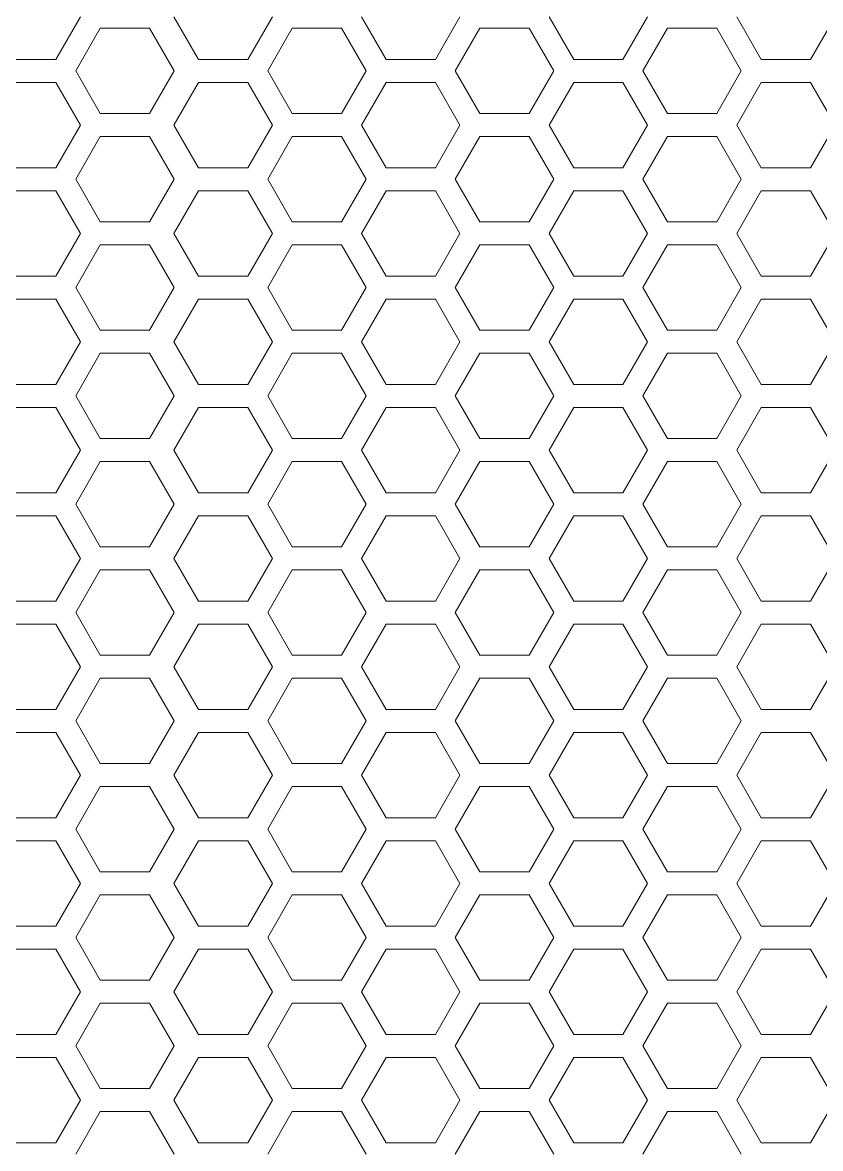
# Model space of a CAD drawing. Header units: millimetres. Extents: x 0 to 140, y -17 to 195.
# Drawn here: x 64.68 to 69.1, y 118.76 to 124.99 of the extents above; entities that cross this region are included whole.
import ezdxf

# ---------------------------------------------------------------- set-up
doc = ezdxf.new("R2010")
doc.units = ezdxf.units.MM
doc.layers.add('4203-42785_1_0', color=7, linetype='Continuous')

# ---------------------------------------------------------------- blocks, each defined once
blk = doc.blocks.new('a')
at = {"layer": '4203-42785_1_0', "color": 0, "linetype": 'ByBlock', "lineweight": 9}
for p, q in [((1506.8194, 442.0786), (1506.9262, 441.8937)), ((1507.1396, 441.8937), (1507.2464, 442.0786)), ((1507.6327, 442.0786), (1507.7395, 441.8937)), ((1507.9529, 441.8937), (1508.0596, 442.0786)), ((1508.446, 442.0786), (1508.5527, 441.8937)), ((1508.7661, 441.8937), (1508.8728, 442.0786)), ((1509.2593, 442.0786), (1509.366, 441.8937)), ((1509.5794, 441.8937), (1509.6862, 442.0786)), ((1516.0855, 441.8937), (1516.1923, 442.0786)), ((1507.3328, 442.0287), (1507.2261, 441.8438)), ((1507.5463, 442.0287), (1507.3328, 442.0287)), ((1507.653, 441.8438), (1507.5463, 442.0287)), ((1508.1461, 442.0287), (1508.0394, 441.8438)), ((1508.3595, 442.0287), (1508.1461, 442.0287)), ((1508.4662, 441.8438), (1508.3595, 442.0287)), ((1508.9594, 442.0287), (1508.8527, 441.8438)), ((1509.1728, 442.0287), (1508.9594, 442.0287)), ((1509.2795, 441.8438), (1509.1728, 442.0287)), ((1516.2788, 442.0287), (1516.1721, 441.8438)), ((1516.4922, 442.0287), (1516.2788, 442.0287)), ((1516.5989, 441.8438), (1516.4922, 442.0287)), ((1506.9262, 441.8937), (1507.1396, 441.8937)), ((1507.7395, 441.8937), (1507.9529, 441.8937)), ((1508.5527, 441.8937), (1508.7661, 441.8937)), ((1509.366, 441.8937), (1509.5794, 441.8937)), ((1515.8721, 441.8937), (1516.0855, 441.8937)), ((1507.2261, 441.8438), (1507.3328, 441.659)), ((1507.5463, 441.659), (1507.653, 441.8438)), ((1508.0394, 441.8438), (1508.1461, 441.659)), ((1508.3595, 441.659), (1508.4662, 441.8438)), ((1508.8527, 441.8438), (1508.9594, 441.659)), ((1509.1728, 441.659), (1509.2795, 441.8438)), ((1516.1721, 441.8438), (1516.2788, 441.659)), ((1516.4922, 441.659), (1516.5989, 441.8438)), ((1506.9262, 441.7939), (1506.8194, 441.6091)), ((1507.1396, 441.7939), (1506.9262, 441.7939)), ((1507.2464, 441.6091), (1507.1396, 441.7939)), ((1507.7395, 441.7939), (1507.6327, 441.6091)), ((1507.9529, 441.7939), (1507.7395, 441.7939)), ((1508.0596, 441.6091), (1507.9529, 441.7939)), ((1508.5527, 441.7939), (1508.446, 441.6091)), ((1508.7661, 441.7939), (1508.5527, 441.7939)), ((1508.8728, 441.6091), (1508.7661, 441.7939)), ((1509.366, 441.7939), (1509.2593, 441.6091)), ((1509.5794, 441.7939), (1509.366, 441.7939)), ((1509.6862, 441.6091), (1509.5794, 441.7939)), ((1516.0855, 441.7939), (1515.8721, 441.7939)), ((1516.1923, 441.6091), (1516.0855, 441.7939)), ((1507.3328, 441.659), (1507.5463, 441.659)), ((1508.1461, 441.659), (1508.3595, 441.659)), ((1508.9594, 441.659), (1509.1728, 441.659)), ((1516.2788, 441.659), (1516.4922, 441.659)), ((1506.8194, 441.6091), (1506.9262, 441.4242)), ((1507.1396, 441.4242), (1507.2464, 441.6091)), ((1507.6327, 441.6091), (1507.7395, 441.4242)), ((1507.9529, 441.4242), (1508.0596, 441.6091)), ((1508.446, 441.6091), (1508.5527, 441.4242)), ((1508.7661, 441.4242), (1508.8728, 441.6091)), ((1509.2593, 441.6091), (1509.366, 441.4242)), ((1509.5794, 441.4242), (1509.6862, 441.6091)), ((1516.0855, 441.4242), (1516.1923, 441.6091)), ((1507.3328, 441.5591), (1507.2261, 441.3743)), ((1507.5463, 441.5591), (1507.3328, 441.5591)), ((1507.653, 441.3743), (1507.5463, 441.5591)), ((1508.1461, 441.5591), (1508.0394, 441.3743)), ((1508.3595, 441.5591), (1508.1461, 441.5591)), ((1508.4662, 441.3743), (1508.3595, 441.5591)), ((1508.9594, 441.5591), (1508.8527, 441.3743)), ((1509.1728, 441.5591), (1508.9594, 441.5591)), ((1509.2795, 441.3743), (1509.1728, 441.5591)), ((1516.2788, 441.5591), (1516.1721, 441.3743)), ((1516.4922, 441.5591), (1516.2788, 441.5591)), ((1516.5989, 441.3743), (1516.4922, 441.5591)), ((1506.9262, 441.4242), (1507.1396, 441.4242)), ((1507.7395, 441.4242), (1507.9529, 441.4242)), ((1508.5527, 441.4242), (1508.7661, 441.4242)), ((1509.366, 441.4242), (1509.5794, 441.4242)), ((1515.8721, 441.4242), (1516.0855, 441.4242)), ((1507.2261, 441.3743), (1507.3328, 441.1894)), ((1507.5463, 441.1894), (1507.653, 441.3743)), ((1508.0394, 441.3743), (1508.1461, 441.1894)), ((1508.3595, 441.1894), (1508.4662, 441.3743)), ((1508.8527, 441.3743), (1508.9594, 441.1894)), ((1509.1728, 441.1894), (1509.2795, 441.3743)), ((1516.1721, 441.3743), (1516.2788, 441.1894)), ((1516.4922, 441.1894), (1516.5989, 441.3743)), ((1506.9262, 441.3244), (1506.8194, 441.1395)), ((1507.1396, 441.3244), (1506.9262, 441.3244)), ((1507.2464, 441.1395), (1507.1396, 441.3244)), ((1507.7395, 441.3244), (1507.6327, 441.1395)), ((1507.9529, 441.3244), (1507.7395, 441.3244)), ((1508.0596, 441.1395), (1507.9529, 441.3244)), ((1508.5527, 441.3244), (1508.446, 441.1395)), ((1508.7661, 441.3244), (1508.5527, 441.3244)), ((1508.8728, 441.1395), (1508.7661, 441.3244)), ((1509.366, 441.3244), (1509.2593, 441.1395)), ((1509.5794, 441.3244), (1509.366, 441.3244)), ((1509.6862, 441.1395), (1509.5794, 441.3244)), ((1516.0855, 441.3244), (1515.8721, 441.3244)), ((1516.1923, 441.1395), (1516.0855, 441.3244)), ((1507.3328, 441.1894), (1507.5463, 441.1894)), ((1508.1461, 441.1894), (1508.3595, 441.1894)), ((1508.9594, 441.1894), (1509.1728, 441.1894)), ((1516.2788, 441.1894), (1516.4922, 441.1894)), ((1506.8194, 441.1395), (1506.9262, 440.9546)), ((1507.1396, 440.9546), (1507.2464, 441.1395)), ((1507.6327, 441.1395), (1507.7395, 440.9546)), ((1507.9529, 440.9546), (1508.0596, 441.1395)), ((1508.446, 441.1395), (1508.5527, 440.9546)), ((1508.7661, 440.9546), (1508.8728, 441.1395)), ((1509.2593, 441.1395), (1509.366, 440.9546)), ((1509.5794, 440.9546), (1509.6862, 441.1395)), ((1516.0855, 440.9546), (1516.1923, 441.1395)), ((1507.3328, 441.0896), (1507.2261, 440.9047)), ((1507.5463, 441.0896), (1507.3328, 441.0896)), ((1507.653, 440.9047), (1507.5463, 441.0896)), ((1508.1461, 441.0896), (1508.0394, 440.9047)), ((1508.3595, 441.0896), (1508.1461, 441.0896)), ((1508.4662, 440.9047), (1508.3595, 441.0896)), ((1508.9594, 441.0896), (1508.8527, 440.9047)), ((1509.1728, 441.0896), (1508.9594, 441.0896)), ((1509.2795, 440.9047), (1509.1728, 441.0896)), ((1516.2788, 441.0896), (1516.1721, 440.9047)), ((1516.4922, 441.0896), (1516.2788, 441.0896)), ((1516.5989, 440.9047), (1516.4922, 441.0896)), ((1506.9262, 440.9546), (1507.1396, 440.9546)), ((1507.7395, 440.9546), (1507.9529, 440.9546)), ((1508.5527, 440.9546), (1508.7661, 440.9546)), ((1509.366, 440.9546), (1509.5794, 440.9546)), ((1515.8721, 440.9546), (1516.0855, 440.9546)), ((1507.2261, 440.9047), (1507.3328, 440.7199)), ((1507.5463, 440.7199), (1507.653, 440.9047)), ((1508.0394, 440.9047), (1508.1461, 440.7199)), ((1508.3595, 440.7199), (1508.4662, 440.9047)), ((1508.8527, 440.9047), (1508.9594, 440.7199)), ((1509.1728, 440.7199), (1509.2795, 440.9047)), ((1516.1721, 440.9047), (1516.2788, 440.7199)), ((1516.4922, 440.7199), (1516.5989, 440.9047)), ((1506.9262, 440.8548), (1506.8194, 440.67)), ((1507.1396, 440.8548), (1506.9262, 440.8548)), ((1507.2464, 440.67), (1507.1396, 440.8548)), ((1507.7395, 440.8548), (1507.6327, 440.67)), ((1507.9529, 440.8548), (1507.7395, 440.8548)), ((1508.0596, 440.67), (1507.9529, 440.8548)), ((1508.5527, 440.8548), (1508.446, 440.67)), ((1508.7661, 440.8548), (1508.5527, 440.8548)), ((1508.8728, 440.67), (1508.7661, 440.8548)), ((1509.366, 440.8548), (1509.2593, 440.67)), ((1509.5794, 440.8548), (1509.366, 440.8548)), ((1509.6862, 440.67), (1509.5794, 440.8548)), ((1516.0855, 440.8548), (1515.8721, 440.8548)), ((1516.1923, 440.67), (1516.0855, 440.8548)), ((1507.3328, 440.7199), (1507.5463, 440.7199)), ((1508.1461, 440.7199), (1508.3595, 440.7199)), ((1508.9594, 440.7199), (1509.1728, 440.7199)), ((1516.2788, 440.7199), (1516.4922, 440.7199)), ((1506.8194, 440.67), (1506.9262, 440.4851)), ((1507.1396, 440.4851), (1507.2464, 440.67)), ((1507.6327, 440.67), (1507.7395, 440.4851)), ((1507.9529, 440.4851), (1508.0596, 440.67)), ((1508.446, 440.67), (1508.5527, 440.4851)), ((1508.7661, 440.4851), (1508.8728, 440.67)), ((1509.2593, 440.67), (1509.366, 440.4851)), ((1509.5794, 440.4851), (1509.6862, 440.67)), ((1516.0855, 440.4851), (1516.1923, 440.67)), ((1507.3328, 440.6201), (1507.2261, 440.4352)), ((1507.5463, 440.6201), (1507.3328, 440.6201)), ((1507.653, 440.4352), (1507.5463, 440.6201)), ((1508.1461, 440.6201), (1508.0394, 440.4352)), ((1508.3595, 440.6201), (1508.1461, 440.6201)), ((1508.4662, 440.4352), (1508.3595, 440.6201)), ((1508.9594, 440.6201), (1508.8527, 440.4352)), ((1509.1728, 440.6201), (1508.9594, 440.6201)), ((1509.2795, 440.4352), (1509.1728, 440.6201)), ((1516.2788, 440.6201), (1516.1721, 440.4352)), ((1516.4922, 440.6201), (1516.2788, 440.6201)), ((1516.5989, 440.4352), (1516.4922, 440.6201)), ((1506.9262, 440.4851), (1507.1396, 440.4851)), ((1507.7395, 440.4851), (1507.9529, 440.4851)), ((1508.5527, 440.4851), (1508.7661, 440.4851)), ((1509.366, 440.4851), (1509.5794, 440.4851)), ((1515.8721, 440.4851), (1516.0855, 440.4851)), ((1507.2261, 440.4352), (1507.3328, 440.2503)), ((1507.5463, 440.2503), (1507.653, 440.4352)), ((1508.0394, 440.4352), (1508.1461, 440.2503)), ((1508.3595, 440.2503), (1508.4662, 440.4352)), ((1508.8527, 440.4352), (1508.9594, 440.2503)), ((1509.1728, 440.2503), (1509.2795, 440.4352)), ((1516.1721, 440.4352), (1516.2788, 440.2503)), ((1516.4922, 440.2503), (1516.5989, 440.4352)), ((1506.9262, 440.3853), (1506.8194, 440.2004)), ((1507.1396, 440.3853), (1506.9262, 440.3853)), ((1507.2464, 440.2004), (1507.1396, 440.3853)), ((1507.7395, 440.3853), (1507.6327, 440.2004)), ((1507.9529, 440.3853), (1507.7395, 440.3853)), ((1508.0596, 440.2004), (1507.9529, 440.3853)), ((1508.5527, 440.3853), (1508.446, 440.2004)), ((1508.7661, 440.3853), (1508.5527, 440.3853)), ((1508.8728, 440.2004), (1508.7661, 440.3853)), ((1509.366, 440.3853), (1509.2593, 440.2004)), ((1509.5794, 440.3853), (1509.366, 440.3853)), ((1509.6862, 440.2004), (1509.5794, 440.3853)), ((1516.0855, 440.3853), (1515.8721, 440.3853)), ((1516.1923, 440.2004), (1516.0855, 440.3853)), ((1507.3328, 440.2503), (1507.5463, 440.2503)), ((1508.1461, 440.2503), (1508.3595, 440.2503)), ((1508.9594, 440.2503), (1509.1728, 440.2503)), ((1516.2788, 440.2503), (1516.4922, 440.2503)), ((1506.8194, 440.2004), (1506.9262, 440.0156)), ((1507.1396, 440.0156), (1507.2464, 440.2004)), ((1507.6327, 440.2004), (1507.7395, 440.0156)), ((1507.9529, 440.0156), (1508.0596, 440.2004)), ((1508.446, 440.2004), (1508.5527, 440.0156)), ((1508.7661, 440.0156), (1508.8728, 440.2004)), ((1509.2593, 440.2004), (1509.366, 440.0156)), ((1509.5794, 440.0156), (1509.6862, 440.2004)), ((1516.0855, 440.0156), (1516.1923, 440.2004)), ((1507.3328, 440.1505), (1507.2261, 439.9656)), ((1507.5463, 440.1505), (1507.3328, 440.1505)), ((1507.653, 439.9656), (1507.5463, 440.1505)), ((1508.1461, 440.1505), (1508.0394, 439.9656)), ((1508.3595, 440.1505), (1508.1461, 440.1505)), ((1508.4662, 439.9656), (1508.3595, 440.1505)), ((1508.9594, 440.1505), (1508.8527, 439.9656)), ((1509.1728, 440.1505), (1508.9594, 440.1505)), ((1509.2795, 439.9656), (1509.1728, 440.1505)), ((1516.2788, 440.1505), (1516.1721, 439.9656)), ((1516.4922, 440.1505), (1516.2788, 440.1505)), ((1516.5989, 439.9656), (1516.4922, 440.1505)), ((1506.9262, 440.0156), (1507.1396, 440.0156)), ((1507.7395, 440.0156), (1507.9529, 440.0156)), ((1508.5527, 440.0156), (1508.7661, 440.0156)), ((1509.366, 440.0156), (1509.5794, 440.0156)), ((1515.8721, 440.0156), (1516.0855, 440.0156)), ((1507.2261, 439.9656), (1507.3328, 439.7808)), ((1507.5463, 439.7808), (1507.653, 439.9656)), ((1508.0394, 439.9656), (1508.1461, 439.7808)), ((1508.3595, 439.7808), (1508.4662, 439.9656)), ((1508.8527, 439.9656), (1508.9594, 439.7808)), ((1509.1728, 439.7808), (1509.2795, 439.9656)), ((1516.1721, 439.9656), (1516.2788, 439.7808)), ((1516.4922, 439.7808), (1516.5989, 439.9656)), ((1506.9262, 439.9157), (1506.8194, 439.7309)), ((1507.1396, 439.9157), (1506.9262, 439.9157)), ((1507.2464, 439.7309), (1507.1396, 439.9157)), ((1507.7395, 439.9157), (1507.6327, 439.7309)), ((1507.9529, 439.9157), (1507.7395, 439.9157)), ((1508.0596, 439.7309), (1507.9529, 439.9157)), ((1508.5527, 439.9157), (1508.446, 439.7309)), ((1508.7661, 439.9157), (1508.5527, 439.9157)), ((1508.8728, 439.7309), (1508.7661, 439.9157)), ((1509.366, 439.9157), (1509.2593, 439.7309)), ((1509.5794, 439.9157), (1509.366, 439.9157)), ((1509.6862, 439.7309), (1509.5794, 439.9157)), ((1516.0855, 439.9157), (1515.8721, 439.9157)), ((1516.1923, 439.7309), (1516.0855, 439.9157)), ((1507.3328, 439.7808), (1507.5463, 439.7808)), ((1508.1461, 439.7808), (1508.3595, 439.7808)), ((1508.9594, 439.7808), (1509.1728, 439.7808)), ((1516.2788, 439.7808), (1516.4922, 439.7808)), ((1506.8194, 439.7309), (1506.9262, 439.546)), ((1507.1396, 439.546), (1507.2464, 439.7309)), ((1507.6327, 439.7309), (1507.7395, 439.546)), ((1507.9529, 439.546), (1508.0596, 439.7309)), ((1508.446, 439.7309), (1508.5527, 439.546)), ((1508.7661, 439.546), (1508.8728, 439.7309)), ((1509.2593, 439.7309), (1509.366, 439.546)), ((1509.5794, 439.546), (1509.6862, 439.7309)), ((1516.0855, 439.546), (1516.1923, 439.7309)), ((1507.3328, 439.681), (1507.2261, 439.4961)), ((1507.5463, 439.681), (1507.3328, 439.681)), ((1507.653, 439.4961), (1507.5463, 439.681)), ((1508.1461, 439.681), (1508.0394, 439.4961)), ((1508.3595, 439.681), (1508.1461, 439.681)), ((1508.4662, 439.4961), (1508.3595, 439.681)), ((1508.9594, 439.681), (1508.8527, 439.4961)), ((1509.1728, 439.681), (1508.9594, 439.681)), ((1509.2795, 439.4961), (1509.1728, 439.681)), ((1516.2788, 439.681), (1516.1721, 439.4961)), ((1516.4922, 439.681), (1516.2788, 439.681)), ((1516.5989, 439.4961), (1516.4922, 439.681)), ((1506.9262, 439.546), (1507.1396, 439.546)), ((1507.7395, 439.546), (1507.9529, 439.546)), ((1508.5527, 439.546), (1508.7661, 439.546)), ((1509.366, 439.546), (1509.5794, 439.546)), ((1515.8721, 439.546), (1516.0855, 439.546)), ((1507.2261, 439.4961), (1507.3328, 439.3112)), ((1507.5463, 439.3112), (1507.653, 439.4961)), ((1508.0394, 439.4961), (1508.1461, 439.3112)), ((1508.3595, 439.3112), (1508.4662, 439.4961)), ((1508.8527, 439.4961), (1508.9594, 439.3112)), ((1509.1728, 439.3112), (1509.2795, 439.4961)), ((1516.1721, 439.4961), (1516.2788, 439.3112)), ((1516.4922, 439.3112), (1516.5989, 439.4961)), ((1506.9262, 439.4462), (1506.8194, 439.2613)), ((1507.1396, 439.4462), (1506.9262, 439.4462)), ((1507.2464, 439.2613), (1507.1396, 439.4462)), ((1507.7395, 439.4462), (1507.6327, 439.2613)), ((1507.9529, 439.4462), (1507.7395, 439.4462)), ((1508.0596, 439.2613), (1507.9529, 439.4462)), ((1508.5527, 439.4462), (1508.446, 439.2613)), ((1508.7661, 439.4462), (1508.5527, 439.4462)), ((1508.8728, 439.2613), (1508.7661, 439.4462)), ((1509.366, 439.4462), (1509.2593, 439.2613)), ((1509.5794, 439.4462), (1509.366, 439.4462)), ((1509.6862, 439.2613), (1509.5794, 439.4462)), ((1516.0855, 439.4462), (1515.8721, 439.4462)), ((1516.1923, 439.2613), (1516.0855, 439.4462)), ((1507.3328, 439.3112), (1507.5463, 439.3112)), ((1508.1461, 439.3112), (1508.3595, 439.3112)), ((1508.9594, 439.3112), (1509.1728, 439.3112)), ((1516.2788, 439.3112), (1516.4922, 439.3112)), ((1506.8194, 439.2613), (1506.9262, 439.0765)), ((1507.1396, 439.0765), (1507.2464, 439.2613)), ((1507.6327, 439.2613), (1507.7395, 439.0765)), ((1507.9529, 439.0765), (1508.0596, 439.2613)), ((1508.446, 439.2613), (1508.5527, 439.0765)), ((1508.7661, 439.0765), (1508.8728, 439.2613)), ((1509.2593, 439.2613), (1509.366, 439.0765)), ((1509.5794, 439.0765), (1509.6862, 439.2613)), ((1516.0855, 439.0765), (1516.1923, 439.2613)), ((1507.3328, 439.2114), (1507.2261, 439.0266)), ((1507.5463, 439.2114), (1507.3328, 439.2114)), ((1507.653, 439.0266), (1507.5463, 439.2114)), ((1508.1461, 439.2114), (1508.0394, 439.0266)), ((1508.3595, 439.2114), (1508.1461, 439.2114)), ((1508.4662, 439.0266), (1508.3595, 439.2114)), ((1508.9594, 439.2114), (1508.8527, 439.0266)), ((1509.1728, 439.2114), (1508.9594, 439.2114)), ((1509.2795, 439.0266), (1509.1728, 439.2114)), ((1516.2788, 439.2114), (1516.1721, 439.0266)), ((1516.4922, 439.2114), (1516.2788, 439.2114)), ((1516.5989, 439.0266), (1516.4922, 439.2114)), ((1506.9262, 439.0765), (1507.1396, 439.0765)), ((1507.7395, 439.0765), (1507.9529, 439.0765)), ((1508.5527, 439.0765), (1508.7661, 439.0765)), ((1509.366, 439.0765), (1509.5794, 439.0765)), ((1515.8721, 439.0765), (1516.0855, 439.0765)), ((1507.2261, 439.0266), (1507.3328, 438.8417)), ((1507.5463, 438.8417), (1507.653, 439.0266)), ((1508.0394, 439.0266), (1508.1461, 438.8417)), ((1508.3595, 438.8417), (1508.4662, 439.0266)), ((1508.8527, 439.0266), (1508.9594, 438.8417)), ((1509.1728, 438.8417), (1509.2795, 439.0266)), ((1516.1721, 439.0266), (1516.2788, 438.8417)), ((1516.4922, 438.8417), (1516.5989, 439.0266)), ((1506.9262, 438.9766), (1506.8194, 438.7918)), ((1507.1396, 438.9766), (1506.9262, 438.9766)), ((1507.2464, 438.7918), (1507.1396, 438.9766)), ((1507.7395, 438.9766), (1507.6327, 438.7918)), ((1507.9529, 438.9766), (1507.7395, 438.9766)), ((1508.0596, 438.7918), (1507.9529, 438.9766)), ((1508.5527, 438.9766), (1508.446, 438.7918)), ((1508.7661, 438.9766), (1508.5527, 438.9766)), ((1508.8728, 438.7918), (1508.7661, 438.9766)), ((1509.366, 438.9766), (1509.2593, 438.7918)), ((1509.5794, 438.9766), (1509.366, 438.9766)), ((1509.6862, 438.7918), (1509.5794, 438.9766)), ((1516.0855, 438.9766), (1515.8721, 438.9766)), ((1516.1923, 438.7918), (1516.0855, 438.9766)), ((1507.3328, 438.8417), (1507.5463, 438.8417)), ((1508.1461, 438.8417), (1508.3595, 438.8417)), ((1508.9594, 438.8417), (1509.1728, 438.8417)), ((1516.2788, 438.8417), (1516.4922, 438.8417)), ((1506.8194, 438.7918), (1506.9262, 438.6069)), ((1507.1396, 438.6069), (1507.2464, 438.7918)), ((1507.6327, 438.7918), (1507.7395, 438.6069)), ((1507.9529, 438.6069), (1508.0596, 438.7918)), ((1508.446, 438.7918), (1508.5527, 438.6069)), ((1508.7661, 438.6069), (1508.8728, 438.7918)), ((1509.2593, 438.7918), (1509.366, 438.6069)), ((1509.5794, 438.6069), (1509.6862, 438.7918)), ((1516.0855, 438.6069), (1516.1923, 438.7918)), ((1507.3328, 438.7419), (1507.2261, 438.557)), ((1507.5463, 438.7419), (1507.3328, 438.7419)), ((1507.653, 438.557), (1507.5463, 438.7419)), ((1508.1461, 438.7419), (1508.0394, 438.557)), ((1508.3595, 438.7419), (1508.1461, 438.7419)), ((1508.4662, 438.557), (1508.3595, 438.7419)), ((1508.9594, 438.7419), (1508.8527, 438.557)), ((1509.1728, 438.7419), (1508.9594, 438.7419)), ((1509.2795, 438.557), (1509.1728, 438.7419)), ((1516.2788, 438.7419), (1516.1721, 438.557)), ((1516.4922, 438.7419), (1516.2788, 438.7419)), ((1516.5989, 438.557), (1516.4922, 438.7419)), ((1506.9262, 438.6069), (1507.1396, 438.6069)), ((1507.7395, 438.6069), (1507.9529, 438.6069)), ((1508.5527, 438.6069), (1508.7661, 438.6069)), ((1509.366, 438.6069), (1509.5794, 438.6069)), ((1515.8721, 438.6069), (1516.0855, 438.6069)), ((1507.2261, 438.557), (1507.3328, 438.3722)), ((1507.5463, 438.3722), (1507.653, 438.557)), ((1508.0394, 438.557), (1508.1461, 438.3722)), ((1508.3595, 438.3722), (1508.4662, 438.557)), ((1508.8527, 438.557), (1508.9594, 438.3722)), ((1509.1728, 438.3722), (1509.2795, 438.557)), ((1516.1721, 438.557), (1516.2788, 438.3722)), ((1516.4922, 438.3722), (1516.5989, 438.557)), ((1506.9262, 438.5071), (1506.8194, 438.3222)), ((1507.1396, 438.5071), (1506.9262, 438.5071)), ((1507.2464, 438.3222), (1507.1396, 438.5071)), ((1507.7395, 438.5071), (1507.6327, 438.3222)), ((1507.9529, 438.5071), (1507.7395, 438.5071)), ((1508.0596, 438.3222), (1507.9529, 438.5071)), ((1508.5527, 438.5071), (1508.446, 438.3222)), ((1508.7661, 438.5071), (1508.5527, 438.5071)), ((1508.8728, 438.3222), (1508.7661, 438.5071)), ((1509.366, 438.5071), (1509.2593, 438.3222)), ((1509.5794, 438.5071), (1509.366, 438.5071)), ((1509.6862, 438.3222), (1509.5794, 438.5071)), ((1516.0855, 438.5071), (1515.8721, 438.5071)), ((1516.1923, 438.3222), (1516.0855, 438.5071)), ((1507.3328, 438.3722), (1507.5463, 438.3722)), ((1508.1461, 438.3722), (1508.3595, 438.3722)), ((1508.9594, 438.3722), (1509.1728, 438.3722)), ((1516.2788, 438.3722), (1516.4922, 438.3722)), ((1506.8194, 438.3222), (1506.9262, 438.1374)), ((1507.1396, 438.1374), (1507.2464, 438.3222)), ((1507.6327, 438.3222), (1507.7395, 438.1374)), ((1507.9529, 438.1374), (1508.0596, 438.3222)), ((1508.446, 438.3222), (1508.5527, 438.1374)), ((1508.7661, 438.1374), (1508.8728, 438.3222)), ((1509.2593, 438.3222), (1509.366, 438.1374)), ((1509.5794, 438.1374), (1509.6862, 438.3222)), ((1516.0855, 438.1374), (1516.1923, 438.3222)), ((1507.3328, 438.2723), (1507.2261, 438.0875)), ((1507.5463, 438.2723), (1507.3328, 438.2723)), ((1507.653, 438.0875), (1507.5463, 438.2723)), ((1508.1461, 438.2723), (1508.0394, 438.0875)), ((1508.3595, 438.2723), (1508.1461, 438.2723)), ((1508.4662, 438.0875), (1508.3595, 438.2723)), ((1508.9594, 438.2723), (1508.8527, 438.0875)), ((1509.1728, 438.2723), (1508.9594, 438.2723)), ((1509.2795, 438.0875), (1509.1728, 438.2723)), ((1516.2788, 438.2723), (1516.1721, 438.0875)), ((1516.4922, 438.2723), (1516.2788, 438.2723)), ((1516.5989, 438.0875), (1516.4922, 438.2723)), ((1506.9262, 438.1374), (1507.1396, 438.1374)), ((1507.7395, 438.1374), (1507.9529, 438.1374)), ((1508.5527, 438.1374), (1508.7661, 438.1374)), ((1509.366, 438.1374), (1509.5794, 438.1374)), ((1515.8721, 438.1374), (1516.0855, 438.1374)), ((1507.2261, 438.0875), (1507.3328, 437.9026)), ((1507.5463, 437.9026), (1507.653, 438.0875)), ((1508.0394, 438.0875), (1508.1461, 437.9026)), ((1508.3595, 437.9026), (1508.4662, 438.0875)), ((1508.8527, 438.0875), (1508.9594, 437.9026)), ((1509.1728, 437.9026), (1509.2795, 438.0875)), ((1516.1721, 438.0875), (1516.2788, 437.9026)), ((1516.4922, 437.9026), (1516.5989, 438.0875)), ((1506.9262, 438.0376), (1506.8194, 437.8527)), ((1507.1396, 438.0376), (1506.9262, 438.0376)), ((1507.2464, 437.8527), (1507.1396, 438.0376)), ((1507.7395, 438.0376), (1507.6327, 437.8527)), ((1507.9529, 438.0376), (1507.7395, 438.0376)), ((1508.0596, 437.8527), (1507.9529, 438.0376)), ((1508.5527, 438.0376), (1508.446, 437.8527)), ((1508.7661, 438.0376), (1508.5527, 438.0376)), ((1508.8728, 437.8527), (1508.7661, 438.0376)), ((1509.366, 438.0376), (1509.2593, 437.8527)), ((1509.5794, 438.0376), (1509.366, 438.0376)), ((1509.6862, 437.8527), (1509.5794, 438.0376)), ((1516.0855, 438.0376), (1515.8721, 438.0376)), ((1516.1923, 437.8527), (1516.0855, 438.0376)), ((1507.3328, 437.9026), (1507.5463, 437.9026)), ((1508.1461, 437.9026), (1508.3595, 437.9026)), ((1508.9594, 437.9026), (1509.1728, 437.9026)), ((1516.2788, 437.9026), (1516.4922, 437.9026)), ((1506.8194, 437.8527), (1506.9262, 437.6678)), ((1507.1396, 437.6678), (1507.2464, 437.8527)), ((1507.6327, 437.8527), (1507.7395, 437.6678)), ((1507.9529, 437.6678), (1508.0596, 437.8527)), ((1508.446, 437.8527), (1508.5527, 437.6678)), ((1508.7661, 437.6678), (1508.8728, 437.8527)), ((1509.2593, 437.8527), (1509.366, 437.6678)), ((1509.5794, 437.6678), (1509.6862, 437.8527)), ((1516.0855, 437.6678), (1516.1923, 437.8527)), ((1507.3328, 437.8028), (1507.2261, 437.6179)), ((1507.5463, 437.8028), (1507.3328, 437.8028)), ((1507.653, 437.6179), (1507.5463, 437.8028)), ((1508.1461, 437.8028), (1508.0394, 437.6179)), ((1508.3595, 437.8028), (1508.1461, 437.8028)), ((1508.4662, 437.6179), (1508.3595, 437.8028)), ((1508.9594, 437.8028), (1508.8527, 437.6179)), ((1509.1728, 437.8028), (1508.9594, 437.8028)), ((1509.2795, 437.6179), (1509.1728, 437.8028)), ((1516.2788, 437.8028), (1516.1721, 437.6179)), ((1516.4922, 437.8028), (1516.2788, 437.8028)), ((1516.5989, 437.6179), (1516.4922, 437.8028)), ((1506.9262, 437.6678), (1507.1396, 437.6678)), ((1507.7395, 437.6678), (1507.9529, 437.6678)), ((1508.5527, 437.6678), (1508.7661, 437.6678)), ((1509.366, 437.6678), (1509.5794, 437.6678)), ((1515.8721, 437.6678), (1516.0855, 437.6678)), ((1507.2261, 437.6179), (1507.3328, 437.4331)), ((1507.5463, 437.4331), (1507.653, 437.6179)), ((1508.0394, 437.6179), (1508.1461, 437.4331)), ((1508.3595, 437.4331), (1508.4662, 437.6179)), ((1508.8527, 437.6179), (1508.9594, 437.4331)), ((1509.1728, 437.4331), (1509.2795, 437.6179)), ((1516.1721, 437.6179), (1516.2788, 437.4331)), ((1516.4922, 437.4331), (1516.5989, 437.6179)), ((1506.9262, 437.568), (1506.8194, 437.3832)), ((1507.1396, 437.568), (1506.9262, 437.568)), ((1507.2464, 437.3832), (1507.1396, 437.568)), ((1507.7395, 437.568), (1507.6327, 437.3832)), ((1507.9529, 437.568), (1507.7395, 437.568)), ((1508.0596, 437.3832), (1507.9529, 437.568)), ((1508.5527, 437.568), (1508.446, 437.3832)), ((1508.7661, 437.568), (1508.5527, 437.568)), ((1508.8728, 437.3832), (1508.7661, 437.568)), ((1509.366, 437.568), (1509.2593, 437.3832)), ((1509.5794, 437.568), (1509.366, 437.568)), ((1509.6862, 437.3832), (1509.5794, 437.568)), ((1516.0855, 437.568), (1515.8721, 437.568)), ((1516.1923, 437.3832), (1516.0855, 437.568)), ((1507.3328, 437.4331), (1507.5463, 437.4331)), ((1508.1461, 437.4331), (1508.3595, 437.4331)), ((1508.9594, 437.4331), (1509.1728, 437.4331)), ((1516.2788, 437.4331), (1516.4922, 437.4331)), ((1506.8194, 437.3832), (1506.9262, 437.1983)), ((1507.1396, 437.1983), (1507.2464, 437.3832)), ((1507.6327, 437.3832), (1507.7395, 437.1983)), ((1507.9529, 437.1983), (1508.0596, 437.3832)), ((1508.446, 437.3832), (1508.5527, 437.1983)), ((1508.7661, 437.1983), (1508.8728, 437.3832)), ((1509.2593, 437.3832), (1509.366, 437.1983)), ((1509.5794, 437.1983), (1509.6862, 437.3832)), ((1516.0855, 437.1983), (1516.1923, 437.3832)), ((1507.3328, 437.3332), (1507.2261, 437.1484)), ((1507.5463, 437.3332), (1507.3328, 437.3332)), ((1507.653, 437.1484), (1507.5463, 437.3332)), ((1508.1461, 437.3332), (1508.0394, 437.1484)), ((1508.3595, 437.3332), (1508.1461, 437.3332)), ((1508.4662, 437.1484), (1508.3595, 437.3332)), ((1508.9594, 437.3332), (1508.8527, 437.1484)), ((1509.1728, 437.3332), (1508.9594, 437.3332)), ((1509.2795, 437.1484), (1509.1728, 437.3332)), ((1516.2788, 437.3332), (1516.1721, 437.1484)), ((1516.4922, 437.3332), (1516.2788, 437.3332)), ((1516.5989, 437.1484), (1516.4922, 437.3332)), ((1506.9262, 437.1983), (1507.1396, 437.1983)), ((1507.7395, 437.1983), (1507.9529, 437.1983)), ((1508.5527, 437.1983), (1508.7661, 437.1983)), ((1509.366, 437.1983), (1509.5794, 437.1983)), ((1515.8721, 437.1983), (1516.0855, 437.1983))]:
    blk.add_line(p, q, dxfattribs=at)

msp = doc.modelspace()

# ---------------------------------------------------------------- block references
at = {"lineweight": 15, "xscale": 1.275468447124703, "yscale": 1.275468447124703, "zscale": 1.275468447124703}
for p in [(-1868.8528, -438.8363), (-1856.3807, -438.8363)]:
    msp.add_blockref('a', p, dxfattribs=at)

doc.saveas('drawing.dxf')
